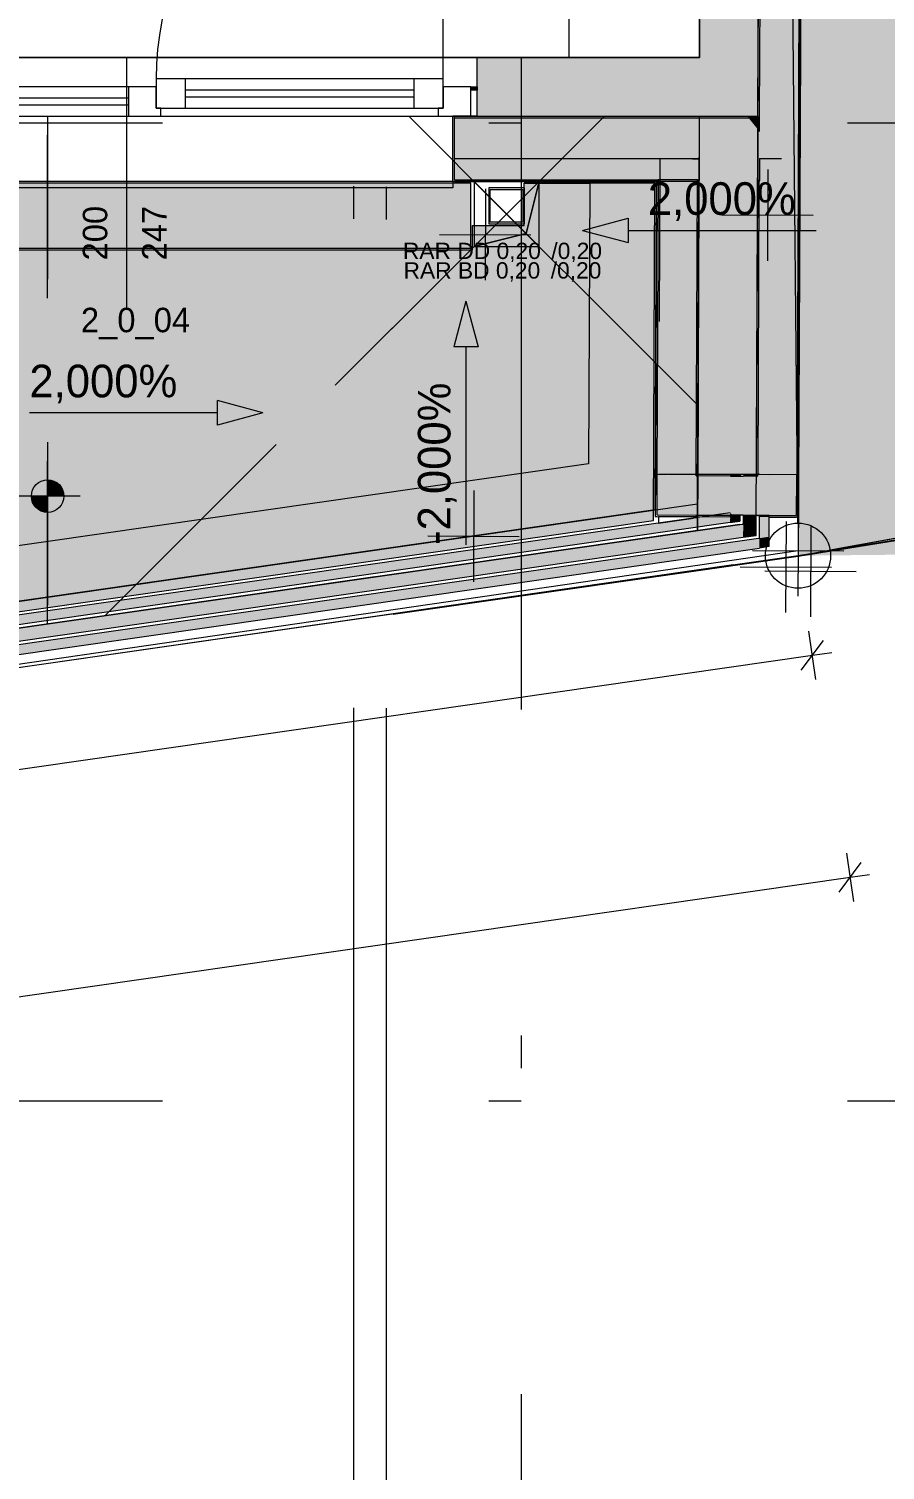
# Model space of a CAD drawing. Header units: metres. Extents: x -3.9 to 83, y -38 to 6.2.
# Drawn here: x 16.49 to 19.116, y -34.134 to -29.712 of the extents above; entities that cross this region are included whole.
import ezdxf

# ---------------------------------------------------------------- set-up
doc = ezdxf.new("R2010")
doc.units = ezdxf.units.M
doc.header["$MEASUREMENT"] = 0
for name, pattern in [('Achse', [0.004, 0.002, -0.001, 0, -0.001]), ('Baufluchtlinie', [0.013, 0.008, -0.005]), ('Grenzlinie', [0.008, 0.003, -0.005]), ('GRUNDGRENZE nicht verm', [0.03, 0.02, -0.01]), ('PUNKT', [1, 0, -1]), ('Schnittlinie', [0.006, 0.003, -0.0015, 0, -0.0015]), ('Untersicht', [0.001, 0.0005, -0.0005])]:
    doc.linetypes.add(name, pattern=pattern)
for name, color, linetype in [('0._EG PP_2_000 Achsraster', 7, 'Continuous'), ('0._EG PP_2_110 Wand Aussen', 7, 'Continuous'), ('0._EG PP_2_210 Decke', 7, 'Continuous'), ('0._EG PP_2_220 Bodenaufbau', 7, 'Continuous'), ('0._EG PP_2_221 Bodenaufbau - Abdichtung', 7, 'Continuous'), ('0._EG PP_2_221 Bodenaufbau - Terrassenbelag', 7, 'Continuous'), ('0._EG PP_2_270 Deckendurchbruchsymbol', 7, 'Continuous'), ('0._EG PP_2_450 Absturzsicherung', 7, 'Continuous'), ('0._EG PP_2_510 Möblierung', 7, 'Continuous'), ('0._EG PP_2_611 Entwässerung', 7, 'Continuous'), ('0._EG PP_2_725 Nachbarbebauung', 7, 'Continuous'), ('0._EG PP_2_815 Raumbegrenzung', 7, 'Continuous'), ('0._EG PP_2_851 Marker Schnitt', 7, 'Continuous'), ('0._EG PP_2_950 Polierplan Bemaßung', 7, 'Continuous'), ('0._EG PP_2_Bauwerke_Gebäude - Haus Signatur.verm', 7, 'Continuous'), ('0._EG PP_2_Bauwerke_Gebäude - Haus.verm', 7, 'Continuous'), ('0._EG PP_2_Bauwerke_Stützmauer.verm', 7, 'Continuous'), ('0._EG PP_2_Gelände_Geländepunkt.verm', 7, 'Continuous'), ('0._EG PP_2_Kataster Grenzen_Grundstücksgrenze.verm', 7, 'Continuous'), ('0._EG PP_2_Neubau_840 Baulinien', 7, 'Continuous')]:
    doc.layers.add(name, color=color, linetype=linetype)
doc.styles.add('ERSTELLTER_STIL_1', font='arial.ttf')
doc.styles.add('ERSTELLTER_STIL_2', font='')
doc.styles.get('ERSTELLTER_STIL_2').set_extended_font_data('Eurostile')
doc.linetypes.add('Grenze Grundstück', pattern='A,0,[1,415_260415_PP_VA_1_3 0 EG1.Shx,S=0.00031746,R=0,X=0,Y=0],-0.04,0', length=0.04)

msp = doc.modelspace()

# ---------------------------------------------------------------- hatches: boundary and pattern name
at = {"layer": '0._EG PP_2_110 Wand Aussen', "linetype": 'Continuous', "lineweight": 13, "true_color": 0xff6400}
for points in [[(18.85, -30.1739), (18.888, -21.3011), (18.7673, -21.4482), (18.7306, -30.0268)], [(17.845, -29.89), (17.845, -29.9), (17.865, -29.9), (17.865, -29.89)], [(18.5458, -29.985), (17.795, -29.985), (17.795, -30.11), (18.5452, -30.11)], [(18.6967, -29.985), (18.7256, -30.0206), (18.7258, -29.985)], [(18.7258, -29.985), (18.7256, -30.0206), (18.7306, -30.0268), (18.7308, -29.985)], [(18.7302, -30.11), (18.7981, -30.11), (18.7306, -30.0268)], [(18.5452, -30.11), (17.795, -30.11), (17.795, -30.175), (18.545, -30.175)], [(18.85, -30.1739), (18.7981, -30.11), (18.7302, -30.11), (18.73, -30.175), (18.85, -30.175)], [(18.4199, -30.18), (18.4161, -31.0781), (18.5361, -31.0787), (18.5399, -30.18)], [(18.54, -30.175), (18.42, -30.175), (18.4199, -30.18), (18.5399, -30.18)], [(18.8461, -31.08), (18.8499, -30.18), (18.7299, -30.18), (18.7261, -31.0795)], [(18.85, -30.175), (18.73, -30.175), (18.7299, -30.18), (18.8499, -30.18)], [(18.85, -30.175), (18.8509, -30.175), (18.85, -30.1739)], [(18.4156, -31.2029), (18.5361, -31.0836), (18.4161, -31.083), (18.4155, -31.2029)], [(18.5361, -31.0835), (18.4155, -31.203), (18.5355, -31.2035)], [(18.5361, -31.0835), (18.5361, -31.0787), (18.4161, -31.0781), (18.4161, -31.083)], [(18.7248, -31.0844), (18.5361, -31.0835), (18.5355, -31.2035), (18.7242, -31.2044)], [(18.8448, -31.085), (18.8448, -31.08), (18.7248, -31.0794), (18.7248, -31.0844)], [(18.7242, -31.2044), (18.8442, -31.205), (18.7248, -31.0844)], [(18.7248, -31.0844), (18.8442, -31.205), (18.8448, -31.085)]]:
    msp.add_hatch(color=30, dxfattribs=at).paths.add_polyline_path(points)
at = {"layer": '0._EG PP_2_110 Wand Aussen', "linetype": 'Continuous', "lineweight": 0, "true_color": 0x373737}
for points in [[(18.7621, -21.495), (18.7258, -29.98), (18.7308, -29.98), (18.7671, -21.495)], [(17.795, -29.985), (18.5458, -29.985), (18.5458, -29.98), (17.795, -29.98)], [(18.5458, -29.985), (18.6967, -29.985), (18.6926, -29.98), (18.5458, -29.98)], [(18.6926, -29.98), (18.6967, -29.985), (18.7258, -29.985), (18.7258, -29.98)], [(18.7306, -30.0268), (18.7256, -30.0206), (18.7252, -30.11), (18.7302, -30.11)], [(18.7258, -29.98), (18.7258, -29.985), (18.7308, -29.985), (18.7308, -29.98)], [(18.7302, -30.11), (18.7252, -30.11), (18.725, -30.175), (18.73, -30.175)], [(18.5411, -31.0787), (18.5449, -30.18), (18.5399, -30.18), (18.5361, -31.0787)], [(18.7261, -31.0795), (18.7299, -30.18), (18.7249, -30.18), (18.7211, -31.0794)], [(18.73, -30.175), (18.725, -30.175), (18.7249, -30.18), (18.7299, -30.18)], [(18.5411, -31.0786), (18.5361, -31.0835), (18.5411, -31.0836)], [(18.5361, -31.0835), (18.5411, -31.0787), (18.5361, -31.0787)], [(18.6411, -31.079), (18.5411, -31.0786), (18.5411, -31.0836), (18.6411, -31.084)], [(18.7198, -31.0794), (18.6811, -31.0792), (18.6811, -31.0842), (18.7198, -31.0844)], [(18.7198, -31.0844), (18.7248, -31.0844), (18.7198, -31.0794)], [(18.7248, -31.0794), (18.7198, -31.0794), (18.7248, -31.0844)]]:
    msp.add_hatch(color=250, dxfattribs=at).paths.add_polyline_path(points)
at = {"layer": '0._EG PP_2_110 Wand Aussen', "linetype": 'Continuous', "lineweight": 13, "true_color": 0x3f7f02}
for points in [[(18.5814, -21.675), (18.5466, -29.8), (18.7266, -29.8), (18.7614, -21.675)], [(17.865, -29.89), (17.865, -29.98), (18.5458, -29.98), (18.5466, -29.8), (17.865, -29.8)], [(18.5466, -29.8), (18.5458, -29.98), (18.6926, -29.98)], [(18.5466, -29.8), (18.6926, -29.98), (18.7258, -29.98), (18.7266, -29.8)], [(18.7256, -30.0206), (18.6967, -29.985), (18.5458, -29.985), (18.5452, -30.11), (18.7252, -30.11)], [(18.7252, -30.11), (18.5452, -30.11), (18.545, -30.175), (18.725, -30.175)], [(18.7211, -31.0794), (18.7249, -30.18), (18.5449, -30.18), (18.5411, -31.0787)], [(18.725, -30.175), (18.545, -30.175), (18.5449, -30.18), (18.7249, -30.18)]]:
    msp.add_hatch(color=76, dxfattribs=at).paths.add_polyline_path(points)
at = {"layer": '0._EG PP_2_220 Bodenaufbau', "linetype": 'Continuous', "lineweight": 0, "true_color": 0x000000}
msp.add_hatch(color=18, dxfattribs=at).paths.add_polyline_path([(9.67, -32.4759), (18.4055, -31.22), (18.4099, -30.185), (18.2099, -30.185), (18.2062, -31.0466), (9.87, -32.2451), (9.87, -31.215), (9.67, -31.215)])
at = {"layer": '0._EG PP_2_221 Bodenaufbau - Terrassenbelag', "linetype": 'Continuous', "lineweight": 0, "true_color": 0x111111}
msp.add_hatch(color=250, dxfattribs=at).paths.add_polyline_path([(9.8, -31.215), (9.87, -31.215), (9.87, -32.2451), (18.2062, -31.0466), (18.2099, -30.185), (18.0091, -30.185), (18.0091, -30.315), (17.85, -30.315), (17.85, -30.39), (15.59, -30.39), (15.59, -30.185), (15.345, -30.185), (15.345, -30.595), (14.935, -30.595), (14.935, -30.185), (14.665, -30.185), (14.665, -30.39), (12.755, -30.39), (12.755, -30.185), (12.52, -30.185), (12.52, -31.08), (12.535, -31.08), (12.535, -31.495), (12.125, -31.495), (12.125, -31.085), (11.99, -31.085), (11.99, -31.29), (10.08, -31.29), (10.08, -31.085), (9.8, -31.085)])
at = {"layer": '0._EG PP_2_270 Deckendurchbruchsymbol', "linetype": 'Continuous', "lineweight": 0, "true_color": 0x000000}
msp.add_hatch(color=18, dxfattribs=at).paths.add_polyline_path([(17.855, -30.38), (18.055, -30.38), (18.055, -30.18), (18.0146, -30.3396)])
at = {"layer": '0._EG PP_2_450 Absturzsicherung', "linetype": 'Continuous', "lineweight": 13, "true_color": 0xff6400}
for points in [[(18.6711, -31.0792), (18.6411, -31.079), (18.6411, -31.084), (18.6711, -31.0842)], [(18.6406, -31.1963), (9.665, -32.486), (9.665, -32.5164), (18.6404, -31.2267)], [(18.6404, -31.2267), (18.6705, -31.2223), (18.6406, -31.1963)], [(18.6406, -31.1963), (18.6405, -31.209), (18.6552, -31.2091)], [(18.6705, -31.2042), (18.6405, -31.204), (18.6405, -31.209), (18.6705, -31.2092)], [(18.6552, -31.2091), (18.6705, -31.2223), (18.6705, -31.2092)], [(18.7603, -31.2701), (18.7605, -31.2096), (18.7305, -31.2094), (18.7302, -31.2744)], [(18.7605, -31.2046), (18.7305, -31.2044), (18.7305, -31.2094), (18.7605, -31.2096)], [(18.7302, -31.2744), (9.665, -32.577), (9.665, -32.6073), (18.7301, -31.3047)], [(18.7302, -31.2744), (18.7301, -31.3047), (18.7601, -31.3004)], [(18.7302, -31.2744), (18.7601, -31.3004), (18.7603, -31.2701)]]:
    msp.add_hatch(color=30, dxfattribs=at).paths.add_polyline_path(points)
at = {"layer": '0._EG PP_2_450 Absturzsicherung', "linetype": 'Continuous', "lineweight": 13, "true_color": 0xb85600}
for points in [[(18.7205, -31.2253), (18.7205, -31.2094), (18.6805, -31.2092), (18.6804, -31.231)], [(18.7205, -31.2044), (18.6805, -31.2042), (18.6805, -31.2092), (18.7205, -31.2094)], [(18.6804, -31.231), (9.665, -32.5265), (9.665, -32.5669), (18.6803, -31.2714)], [(18.6803, -31.2714), (18.7203, -31.2657), (18.6804, -31.231)], [(18.6804, -31.231), (18.7203, -31.2657), (18.7205, -31.2253)]]:
    msp.add_hatch(color=32, dxfattribs=at).paths.add_polyline_path(points)
at = {"layer": '0._EG PP_2_611 Entwässerung', "linetype": 'Continuous', "lineweight": 13, "true_color": 0x89cdad}
msp.add_hatch(color=123, dxfattribs=at).paths.add_polyline_path([(15.595, -30.385), (17.845, -30.385), (17.845, -30.185), (15.595, -30.185)])
at = {"layer": '0._EG PP_2_725 Nachbarbebauung', "linetype": 'Continuous', "lineweight": 0, "true_color": 0x1f1f1f}
msp.add_hatch(color=250, dxfattribs=at).paths.add_polyline_path([(18.9035, -19.5703), (18.8486, -31.3281), (22.8486, -30.6006), (22.8486, -17.2095), (18.9154, -17.7942)])
at = {"layer": '0._EG PP_2_950 Polierplan Bemaßung', "linetype": 'Continuous', "lineweight": 13, "true_color": 0x6c6cff}
for points in [[(18.188, -30.3301), (18.3279, -30.3676), (18.3279, -30.2926)], [(17.8304, -30.5478), (17.7929, -30.6878), (17.8679, -30.6878)], [(17.2079, -30.8899), (17.068, -30.8524), (17.068, -30.9274)], [(16.5475, -31.1453), (16.5975, -31.1453), (16.5937, -31.1261), (16.5829, -31.1099), (16.5667, -31.0991), (16.5475, -31.0953)], [(16.5475, -31.1453), (16.4975, -31.1453), (16.5013, -31.1644), (16.5122, -31.1806), (16.5284, -31.1914), (16.5475, -31.1953)]]:
    msp.add_hatch(color=171, dxfattribs=at).paths.add_polyline_path(points)
at = {"layer": '0._EG PP_2_Bauwerke_Gebäude - Haus Signatur.verm', "linetype": 'Continuous', "lineweight": 13}
msp.add_hatch(color=254, dxfattribs=at).paths.add_polyline_path([(18.8488, -31.3281), (19.2488, -31.3242), (19.1968, -25.8946), (19.2346, -25.8918), (19.3001, -19.9042), (21.9972, -19.407), (21.9247, -19.0136), (18.9037, -19.5705), (18.8387, -25.5199), (18.7932, -25.5233)])

# ---------------------------------------------------------------- linework, layer by layer
at = {"layer": '0._EG PP_2_000 Achsraster', "color": 5, "linetype": 'Achse', "lineweight": 0, "ltscale": 1000}
for p, q in [((18, 3), (18, -36)), ((-1.5, -30), (21, -30)), ((-1.5, -33), (21, -33))]:
    msp.add_line(p, q, dxfattribs=at)
at = {"layer": '0._EG PP_2_110 Wand Aussen', "color": 7, "linetype": 'Continuous', "lineweight": 13, "ltscale": 1000}
for p, q in [((18.85, -30.1739), (18.888, -21.3011)), ((18.7308, -29.98), (18.7671, -21.495)), ((17.865, -29.8), (15.715, -29.8)), ((16.79, -30.5691), (16.79, -29.8)), ((16.795, -29.89), (15.835, -29.89)), ((16.845, -29.89), (16.795, -29.89)), ((16.795, -29.89), (16.795, -29.98)), ((16.88, -29.89), (16.845, -29.89)), ((16.97, -29.865), (16.88, -29.865)), ((16.88, -29.865), (16.88, -29.955)), ((16.88, -29.955), (16.88, -29.89)), ((17.67, -29.865), (16.97, -29.865)), ((16.97, -29.955), (16.97, -29.865)), ((17.76, -29.865), (17.67, -29.865)), ((17.67, -29.865), (17.67, -29.955)), ((17.76, -29.955), (17.76, -29.865)), ((17.845, -29.89), (17.76, -29.89)), ((17.76, -29.89), (17.76, -29.955)), ((17.845, -29.98), (17.845, -29.89)), ((16.795, -29.925), (15.835, -29.925)), ((17.67, -29.9), (16.97, -29.9)), ((16.97, -29.92), (17.67, -29.92)), ((15.835, -29.945), (16.795, -29.945)), ((16.895, -29.955), (16.88, -29.955)), ((16.88, -29.955), (16.97, -29.955)), ((16.895, -29.98), (16.895, -29.955)), ((16.97, -29.955), (17.67, -29.955)), ((17.67, -29.955), (17.76, -29.955)), ((17.76, -29.955), (17.745, -29.955)), ((17.745, -29.955), (17.745, -29.98)), ((15.835, -29.98), (16.795, -29.98)), ((16.795, -29.98), (16.845, -29.98)), ((16.845, -29.98), (16.895, -29.98)), ((16.895, -29.98), (17.745, -29.98)), ((17.745, -29.98), (17.845, -29.98)), ((17.79, -29.985), (17.79, -29.98)), ((17.795, -29.98), (17.79, -29.98)), ((17.795, -29.98), (17.79, -29.98)), ((17.795, -29.98), (17.79, -29.98)), ((17.79, -29.985), (17.79, -29.98)), ((17.79, -30.11), (17.79, -29.985)), ((17.79, -30.11), (17.79, -29.985)), ((17.795, -30.175), (17.795, -29.98)), ((17.795, -29.985), (18.5458, -29.985)), ((18.5458, -29.985), (18.6967, -29.985)), ((18.6967, -29.985), (18.7258, -29.985)), ((18.7258, -29.985), (18.7308, -29.985)), ((18.7258, -29.985), (18.7308, -29.985)), ((18.7306, -30.0268), (18.7308, -29.985)), ((18.7306, -30.0268), (18.7308, -29.985)), ((18.7308, -29.985), (18.7308, -29.98)), ((17.79, -30.175), (17.79, -30.11)), ((17.79, -30.175), (17.79, -30.11)), ((18.7302, -30.11), (18.73, -30.175)), ((17.79, -30.18), (17.79, -30.175)), ((17.79, -30.18), (17.79, -30.175)), ((17.795, -30.18), (17.79, -30.18)), ((17.79, -30.18), (17.79, -30.2)), ((17.795, -30.175), (18.42, -30.175)), ((18.4199, -30.18), (18.4161, -31.0781)), ((18.42, -30.175), (18.4199, -30.18)), ((18.42, -30.175), (18.4199, -30.18)), ((18.54, -30.175), (18.42, -30.175)), ((18.54, -30.175), (18.42, -30.175)), ((18.5361, -31.0787), (18.5399, -30.18)), ((18.5399, -30.18), (18.54, -30.175)), ((18.5399, -30.18), (18.54, -30.175)), ((18.54, -30.175), (18.545, -30.175)), ((18.7261, -31.0795), (18.7299, -30.18)), ((18.73, -30.175), (18.7299, -30.18)), ((18.8461, -31.08), (18.8499, -30.18)), ((18.8499, -30.18), (18.85, -30.175)), ((18.8499, -30.18), (18.85, -30.175)), ((18.85, -30.175), (18.85, -30.1739)), ((18.85, -30.175), (18.85, -30.1739)), ((18.85, -30.175), (18.8509, -30.175)), ((17.79, -30.2), (15.79, -30.2)), ((18.4161, -31.083), (18.4155, -31.2029)), ((18.4161, -31.0781), (18.4161, -31.083)), ((18.5362, -31.0835), (18.5361, -31.0787)), ((18.5361, -31.0835), (18.5411, -31.0836)), ((18.5361, -31.0835), (18.5362, -31.0835)), ((18.5361, -31.0835), (18.5362, -31.0835)), ((18.5361, -31.0835), (18.5411, -31.0836)), ((18.6411, -31.084), (18.5411, -31.0836)), ((18.6411, -31.084), (18.6711, -31.0842)), ((18.6411, -31.084), (18.6711, -31.0842)), ((18.6711, -31.0842), (18.6811, -31.0842)), ((18.6711, -31.0842), (18.6811, -31.0842)), ((18.7198, -31.0844), (18.6811, -31.0842)), ((18.7248, -31.0794), (18.7248, -31.0844)), ((18.8448, -31.085), (18.8448, -31.08)), ((18.7198, -31.0844), (18.7248, -31.0844)), ((18.7198, -31.0844), (18.7248, -31.0844)), ((18.8442, -31.205), (18.8448, -31.085)), ((18.4155, -31.2029), (18.4156, -31.2029)), ((18.4155, -31.2029), (18.4156, -31.2029)), ((18.4155, -31.203), (18.5355, -31.2035)), ((18.4155, -31.203), (18.5355, -31.2035)), ((18.5355, -31.2035), (18.6405, -31.204)), ((18.6705, -31.2042), (18.6405, -31.204)), ((18.6705, -31.2042), (18.6405, -31.204)), ((18.6805, -31.2042), (18.6705, -31.2042)), ((18.6805, -31.2042), (18.6705, -31.2042)), ((18.7205, -31.2044), (18.6805, -31.2042)), ((18.7205, -31.2044), (18.6805, -31.2042)), ((18.7305, -31.2044), (18.7205, -31.2044)), ((18.7305, -31.2044), (18.7205, -31.2044)), ((18.7242, -31.2044), (18.8442, -31.205)), ((18.7242, -31.2044), (18.8442, -31.205)), ((18.7605, -31.2046), (18.7305, -31.2044)), ((18.7605, -31.2046), (18.7305, -31.2044))]:
    msp.add_line(p, q, dxfattribs=at)
at = {"layer": '0._EG PP_2_110 Wand Aussen', "color": 7, "linetype": 'Continuous', "lineweight": 18, "ltscale": 1000}
for p, q in [((18.7266, -29.8), (18.7614, -21.675)), ((17.865, -29.89), (17.865, -29.8)), ((17.865, -29.89), (17.865, -29.8)), ((18.7258, -29.98), (18.7266, -29.8)), ((17.865, -29.98), (17.865, -29.89)), ((17.865, -29.98), (17.865, -29.89)), ((17.865, -29.98), (17.865, -29.89)), ((17.865, -29.98), (17.795, -29.98)), ((17.865, -29.98), (17.795, -29.98)), ((17.865, -29.98), (17.795, -29.98)), ((17.865, -29.98), (18.5458, -29.98)), ((18.5458, -29.985), (18.5452, -30.11)), ((18.5458, -29.985), (18.5452, -30.11)), ((18.5458, -29.98), (18.6926, -29.98)), ((18.6926, -29.98), (18.7258, -29.98)), ((18.6926, -29.98), (18.7258, -29.98)), ((18.7256, -30.0206), (18.7252, -30.11)), ((18.5452, -30.11), (18.545, -30.175)), ((18.5452, -30.11), (18.545, -30.175)), ((18.7252, -30.11), (18.725, -30.175)), ((18.545, -30.175), (18.5449, -30.18)), ((18.545, -30.175), (18.5449, -30.18)), ((18.7211, -31.0794), (18.7249, -30.18)), ((18.725, -30.175), (18.7249, -30.18)), ((18.6411, -31.079), (18.6411, -31.084)), ((18.6411, -31.079), (18.6411, -31.084)), ((18.6711, -31.0792), (18.6711, -31.0842)), ((18.6405, -31.204), (18.6405, -31.209)), ((18.6405, -31.204), (18.6405, -31.209)), ((18.6705, -31.2042), (18.6705, -31.2092)), ((18.6805, -31.2042), (18.6805, -31.2092)), ((18.7205, -31.2094), (18.7205, -31.2044)), ((18.7305, -31.2094), (18.7305, -31.2044)), ((18.7605, -31.2096), (18.7605, -31.2046)), ((18.7605, -31.2096), (18.7605, -31.2046))]:
    msp.add_line(p, q, dxfattribs=at)
at = {"layer": '0._EG PP_2_110 Wand Aussen', "color": 8, "linetype": 'Continuous', "lineweight": 0, "ltscale": 1000}
msp.add_line((17.76, -29.865), (17.76, -28.985), dxfattribs=at)
at = {"layer": '0._EG PP_2_110 Wand Aussen', "color": 1, "linetype": 'Baufluchtlinie', "lineweight": 0, "ltscale": 1000}
for p, q in [((17.795, -30.11), (18.5452, -30.11)), ((18.7302, -30.11), (18.7981, -30.11))]:
    msp.add_line(p, q, dxfattribs=at)
at = {"layer": '0._EG PP_2_110 Wand Aussen', "color": 8, "linetype": 'Continuous', "lineweight": 13, "ltscale": 1000}
for p, q in [((18.4211, -31.078), (18.5211, -31.0785)), ((18.5211, -31.0785), (18.5261, -31.0785)), ((18.5261, -31.0785), (18.5311, -31.0785)), ((18.5311, -31.0785), (18.5361, -31.0785)), ((18.5361, -31.0785), (18.5411, -31.0786)), ((18.5205, -31.2085), (18.4205, -31.208)), ((18.5255, -31.2085), (18.5205, -31.2085)), ((18.5305, -31.2085), (18.5255, -31.2085)), ((18.5355, -31.2085), (18.5305, -31.2085)), ((18.5405, -31.2086), (18.5355, -31.2085))]:
    msp.add_line(p, q, dxfattribs=at)
at = {"layer": '0._EG PP_2_110 Wand Aussen', "color": 7, "linetype": 'Continuous', "lineweight": 13, "ltscale": 1000, "flags": 128}
for points in [[(18.8549, -30.18), (18.893, -21.295)], [(17.795, -30.18), (18.4149, -30.18)], [(18.4149, -30.18), (18.4111, -31.0781)], [(18.5399, -30.18), (18.5449, -30.18)], [(18.5399, -30.18), (18.5449, -30.18)], [(18.8511, -31.08), (18.8549, -30.18)], [(18.4111, -31.0781), (18.4105, -31.2079)], [(18.4161, -31.0781), (18.5361, -31.0787)], [(18.4161, -31.0781), (18.5361, -31.0787)], [(18.7248, -31.0794), (18.7198, -31.0794)], [(18.7261, -31.0795), (18.7211, -31.0794)], [(18.8448, -31.08), (18.7248, -31.0794)], [(18.8461, -31.08), (18.7261, -31.0795)], [(18.8498, -31.08), (18.8448, -31.08)], [(18.8511, -31.08), (18.8461, -31.08)], [(18.8492, -31.21), (18.8498, -31.08)], [(18.4105, -31.2079), (18.4155, -31.208)], [(18.4155, -31.208), (18.6405, -31.209)], [(18.7605, -31.2096), (18.8442, -31.21)], [(18.8492, -31.21), (18.8442, -31.21)]]:
    msp.add_lwpolyline(points, dxfattribs=at)
at = {"layer": '0._EG PP_2_110 Wand Aussen', "color": 7, "linetype": 'Continuous', "lineweight": 18, "ltscale": 1000, "flags": 128}
for points in [[(18.5814, -21.675), (18.5466, -29.8)], [(18.5466, -29.8), (17.865, -29.8)], [(18.5449, -30.18), (18.5411, -31.0787)], [(18.5411, -31.0787), (18.5449, -30.18)], [(18.6411, -31.079), (18.5411, -31.0786)], [(18.7211, -31.0794), (18.5411, -31.0787)]]:
    msp.add_lwpolyline(points, dxfattribs=at)
at = {"layer": '0._EG PP_2_110 Wand Aussen', "color": 7, "linetype": 'Continuous', "lineweight": 13, "ltscale": 1000, "flags": 128}
msp.add_lwpolyline([(17.845, -29.89), (17.865, -29.89), (17.865, -29.9), (17.845, -29.9)], close=True, dxfattribs=at)
at = {"layer": '0._EG PP_2_110 Wand Aussen', "color": 8, "linetype": 'Untersicht', "lineweight": 13, "ltscale": 1000, "flags": 128}
for points in [[(18.4252, -30.11), (18.4211, -31.078)], [(18.4252, -30.11), (18.5252, -30.1105)], [(18.5252, -30.1105), (18.5302, -30.1105)], [(18.5302, -30.1105), (18.5352, -30.1105)], [(18.5352, -30.1105), (18.5402, -30.1105)], [(18.5402, -30.1105), (18.5452, -30.1106)], [(18.5411, -31.0786), (18.5452, -30.1106)], [(18.4205, -31.208), (18.4204, -31.228)], [(18.4204, -31.228), (18.5205, -31.2136)], [(18.5205, -31.2136), (18.5255, -31.2129)], [(18.5255, -31.2129), (18.5305, -31.2121)], [(18.5305, -31.2121), (18.5355, -31.2114)], [(18.5355, -31.2114), (18.5405, -31.2107)], [(18.5405, -31.2107), (18.5405, -31.2086)]]:
    msp.add_lwpolyline(points, dxfattribs=at)
at = {"layer": '0._EG PP_2_110 Wand Aussen', "color": 8, "linetype": 'Continuous', "lineweight": 0, "ltscale": 1000}
msp.add_arc((17.76, -29.865), 0.88, 90, 180, dxfattribs=at)
at = {"layer": '0._EG PP_2_110 Wand Aussen', "color": 7, "linetype": 'Continuous', "lineweight": 13, "ltscale": 1000}
msp.add_point((17.865, -29.8), dxfattribs=at)
at = {"layer": '0._EG PP_2_210 Decke', "color": 7, "linetype": 'Continuous', "lineweight": 13, "ltscale": 1000, "true_color": 0xf4f4f4, "flags": 128}
msp.add_lwpolyline([(5.305, -21.495), (0.1844, -21.495), (0.1967, -31.38), (9.535, -31.38), (9.535, -30.88), (12.385, -30.88), (12.385, -29.98), (18.7258, -29.98), (18.7621, -21.495), (12.465, -21.495), (12.465, -24.32), (13.0067, -24.32), (13.2326, -25.87), (9.875, -25.87), (7.875, -25.87), (7.875, -23.92), (5.305, -23.92)], close=True, dxfattribs=at)
at = {"layer": '0._EG PP_2_210 Decke', "color": 8, "linetype": 'Continuous', "lineweight": 13, "ltscale": 1000, "flags": 128}
msp.add_lwpolyline([(0.1962, -30.98), (0.1998, -33.8865), (18.7205, -31.2253), (18.7275, -29.58), (11.985, -29.58), (11.985, -30.48), (9.135, -30.48), (9.135, -30.98)], close=True, dxfattribs=at)
at = {"layer": '0._EG PP_2_220 Bodenaufbau', "color": 7, "linetype": 'Continuous', "lineweight": 13, "ltscale": 1000, "true_color": 0xf4f4f4, "flags": 128}
for points in [[(0.3646, -21.675), (0.3765, -31.2), (9.355, -31.2), (9.355, -30.7), (12.205, -30.7), (12.205, -29.8), (18.5466, -29.8), (18.5814, -21.675), (12.645, -21.675), (12.645, -24.1), (10.05, -24.1), (10.05, -25.6), (11.19, -25.6), (11.19, -26.05), (7.695, -26.05), (7.695, -24.1), (5.125, -24.1), (5.125, -21.675)], [(0.5091, -33.33), (0.1991, -33.3299), (0.1997, -33.8043), (18.4106, -31.1861), (18.4149, -30.18), (12.515, -30.18), (12.515, -31.08), (9.665, -31.08), (9.665, -31.58), (0.5066, -31.58)], [(0.5091, -33.33), (0.1991, -33.3299), (0.1997, -33.8057), (18.5407, -31.1689), (18.5449, -30.18), (12.515, -30.18), (12.515, -31.08), (9.665, -31.08), (9.665, -31.58), (0.5066, -31.58)], [(9.67, -32.4759), (18.4055, -31.22), (18.4099, -30.185), (18.2099, -30.185), (18.2062, -31.0466), (9.87, -32.2451), (9.87, -31.215), (9.67, -31.215)]]:
    msp.add_lwpolyline(points, close=True, dxfattribs=at)
at = {"layer": '0._EG PP_2_221 Bodenaufbau - Abdichtung', "color": 171, "linetype": 'Untersicht', "lineweight": 13, "ltscale": 1000, "true_color": 0x6c6cff, "flags": 128}
for points in [[(15.44, -29.98), (16.5475, -29.98)], [(16.5475, -29.98), (16.5475, -31.5377)], [(16.5475, -29.98), (17.655, -29.98)], [(16.5475, -31.5377), (16.5475, -29.98)], [(17.655, -29.98), (17.955, -30.28)], [(17.655, -29.98), (18.255, -29.98)], [(17.955, -30.28), (17.655, -29.98)], [(17.955, -30.28), (18.255, -29.98)], [(18.255, -29.98), (17.955, -30.28)], [(18.255, -29.98), (18.5458, -29.98)], [(18.5458, -29.98), (18.542, -30.867)], [(17.955, -30.28), (16.7225, -31.5125)], [(16.7225, -31.5125), (17.955, -30.28)], [(18.542, -30.867), (17.955, -30.28)], [(17.955, -30.28), (18.542, -30.867)], [(18.542, -30.867), (18.5403, -31.2511)], [(18.5404, -31.2511), (18.542, -30.867)], [(18.5403, -31.2511), (16.7225, -31.5125)], [(16.7225, -31.5125), (16.5475, -31.5377)], [(16.5475, -31.5377), (16.4165, -31.5565)]]:
    msp.add_lwpolyline(points, dxfattribs=at)
at = {"layer": '0._EG PP_2_221 Bodenaufbau - Terrassenbelag', "color": 7, "linetype": 'Continuous', "lineweight": 18, "ltscale": 1000, "flags": 128}
for points in [[(18.0091, -30.1848), (18.2099, -30.1848)], [(18.0091, -30.185), (18.2099, -30.185)], [(18.0091, -30.315), (18.0091, -30.185)], [(18.2099, -30.185), (18.2062, -31.0466)], [(17.85, -30.3148), (18.0091, -30.3148)], [(17.85, -30.315), (18.0091, -30.315)], [(17.85, -30.39), (17.85, -30.315)], [(15.59, -30.3898), (17.85, -30.3898)], [(15.59, -30.39), (17.85, -30.39)], [(18.2062, -31.0466), (9.87, -32.2451)]]:
    msp.add_lwpolyline(points, dxfattribs=at)
at = {"layer": '0._EG PP_2_270 Deckendurchbruchsymbol', "color": 7, "linetype": 'Untersicht', "lineweight": 13, "ltscale": 1000}
for p, q in [((17.855, -30.38), (18.055, -30.18)), ((17.855, -30.18), (18.055, -30.38))]:
    msp.add_line(p, q, dxfattribs=at)
at = {"layer": '0._EG PP_2_270 Deckendurchbruchsymbol', "color": 7, "linetype": 'Continuous', "lineweight": 13, "ltscale": 1000, "flags": 128}
for points in [[(18.0146, -30.3396), (18.055, -30.18), (17.855, -30.18), (17.855, -30.38)], [(17.855, -30.38), (18.055, -30.38), (18.055, -30.18), (18.0146, -30.3396)]]:
    msp.add_lwpolyline(points, close=True, dxfattribs=at)
at = {"layer": '0._EG PP_2_270 Deckendurchbruchsymbol', "color": 7, "linetype": 'Untersicht', "lineweight": 13, "ltscale": 1000, "flags": 128}
msp.add_lwpolyline([(18.055, -30.38), (18.055, -30.18), (17.855, -30.18), (17.855, -30.38)], close=True, dxfattribs=at)
at = {"layer": '0._EG PP_2_450 Absturzsicherung', "color": 7, "linetype": 'Continuous', "lineweight": 18, "ltscale": 1000}
for p, q in [((18.6705, -31.2092), (18.6705, -31.2223)), ((18.6805, -31.2092), (18.6804, -31.231)), ((18.7205, -31.2253), (18.7205, -31.2094)), ((18.7303, -31.2643), (18.7305, -31.2094)), ((18.6404, -31.2267), (9.665, -32.5164)), ((18.6704, -31.2325), (9.665, -32.5265)), ((18.6404, -31.2267), (18.6705, -31.2223)), ((18.6404, -31.2267), (18.6705, -31.2223)), ((18.6704, -31.2325), (18.6804, -31.231)), ((18.6704, -31.2325), (18.6804, -31.231)), ((18.7203, -31.2657), (18.7205, -31.2253)), ((9.665, -32.5669), (18.6803, -31.2714)), ((9.665, -32.577), (18.7202, -31.2758)), ((18.6803, -31.2714), (18.7203, -31.2657)), ((18.6803, -31.2714), (18.7203, -31.2657)), ((18.7202, -31.2758), (18.7302, -31.2744)), ((18.7202, -31.2758), (18.7302, -31.2744)), ((18.7302, -31.2744), (18.7303, -31.2643))]:
    msp.add_line(p, q, dxfattribs=at)
at = {"layer": '0._EG PP_2_450 Absturzsicherung', "color": 7, "linetype": 'Continuous', "lineweight": 18, "ltscale": 1000, "flags": 128}
for points in [[(18.6711, -31.0792), (18.6411, -31.0791)], [(18.6811, -31.0793), (18.6711, -31.0792)], [(18.7211, -31.0794), (18.6811, -31.0793)], [(18.7311, -31.0795), (18.7211, -31.0794)], [(18.7611, -31.0796), (18.7311, -31.0795)], [(18.6406, -31.1963), (9.665, -32.486)], [(18.7601, -31.3004), (18.7605, -31.2096)], [(9.665, -32.6073), (18.7301, -31.3047)], [(18.7601, -31.3004), (18.7301, -31.3047)]]:
    msp.add_lwpolyline(points, dxfattribs=at)
at = {"layer": '0._EG PP_2_510 Möblierung', "color": 8, "linetype": 'Continuous', "lineweight": 13, "ltscale": 1000, "true_color": 0x7e7f7f, "flags": 128}
msp.add_lwpolyline([(18.1465, -29.8), (18.1465, -27.3), (18.5465, -27.3), (18.5465, -29.8)], close=True, dxfattribs=at)
at = {"layer": '0._EG PP_2_611 Entwässerung', "color": 123, "linetype": 'Continuous', "lineweight": 13, "ltscale": 1000, "true_color": 0x89cdad, "flags": 128}
msp.add_lwpolyline([(15.595, -30.385), (17.845, -30.385), (17.845, -30.185), (15.595, -30.185)], close=True, dxfattribs=at)
at = {"layer": '0._EG PP_2_611 Entwässerung', "color": 171, "linetype": 'Continuous', "lineweight": 13, "ltscale": 1000, "true_color": 0x6c6cff, "flags": 128}
for points in [[(17.9, -30.31), (18.01, -30.31), (18.01, -30.2), (17.9, -30.2)], [(17.905, -30.205), (18.005, -30.205), (18.005, -30.305), (17.905, -30.305)]]:
    msp.add_lwpolyline(points, close=True, dxfattribs=at)
at = {"layer": '0._EG PP_2_725 Nachbarbebauung', "color": 8, "linetype": 'Continuous', "lineweight": 13, "ltscale": 1000, "flags": 128}
msp.add_lwpolyline([(22.8486, -17.2095), (18.9154, -17.7942), (18.9035, -19.5703), (18.8486, -31.3281), (22.8486, -30.6006)], dxfattribs=at)
at = {"layer": '0._EG PP_2_815 Raumbegrenzung', "color": 8, "linetype": 'PUNKT', "lineweight": 13, "ltscale": 1000, "flags": 128}
msp.add_lwpolyline([(0.507, -31.58), (0.5097, -33.8066), (18.4104, -31.2344), (18.4149, -30.18)], dxfattribs=at)
at = {"layer": '0._EG PP_2_851 Marker Schnitt', "color": 7, "linetype": 'Schnittlinie', "lineweight": 13, "ltscale": 1000}
for p, q in [((17.4851, 4.805), (17.4851, -35.645)), ((17.5851, 4.8037), (17.5851, -35.7384))]:
    msp.add_line(p, q, dxfattribs=at)
at = {"layer": '0._EG PP_2_950 Polierplan Bemaßung', "color": 171, "linetype": 'Continuous', "lineweight": 13, "ltscale": 1000, "true_color": 0x6c6cff}
for p, q in [((18.188, -30.3301), (18.3279, -30.2926)), ((18.188, -30.3301), (18.3279, -30.3676)), ((18.3279, -30.2926), (18.3279, -30.3676)), ((18.3279, -30.3301), (18.388, -30.3301)), ((18.388, -30.3301), (18.9042, -30.3301)), ((17.8304, -30.5478), (17.7929, -30.6878)), ((17.8304, -30.5478), (17.8679, -30.6878)), ((17.8679, -30.6878), (17.7929, -30.6878)), ((17.8304, -30.6878), (17.8304, -30.7478)), ((17.8304, -30.7478), (17.8304, -31.2952)), ((17.068, -30.9274), (17.068, -30.8524)), ((17.2079, -30.8899), (17.068, -30.8524)), ((17.0079, -30.8899), (16.4916, -30.8899)), ((17.068, -30.8899), (17.0079, -30.8899)), ((17.2079, -30.8899), (17.068, -30.9274)), ((16.5475, -31.0453), (16.5475, -31.2453)), ((16.6475, -31.1453), (16.4475, -31.1453))]:
    msp.add_line(p, q, dxfattribs=at)
at = {"layer": '0._EG PP_2_950 Polierplan Bemaßung', "color": 1, "linetype": 'Continuous', "lineweight": 13, "ltscale": 1000, "true_color": 0xfb0106}
for p, q in [((18.9033, -31.7079), (18.8819, -31.5594)), ((18.8587, -31.679), (18.9265, -31.5884)), ((0.1108, -34.3353), (18.8926, -31.6337)), ((18.8926, -31.6337), (18.952, -31.6251)), ((18.9748, -32.36), (19.0426, -32.2695)), ((19.0194, -32.389), (18.9981, -32.2405)), ((0.31, -35.0006), (19.0087, -32.3147)), ((19.0087, -32.3147), (19.0681, -32.3062))]:
    msp.add_line(p, q, dxfattribs=at)
at = {"layer": '0._EG PP_2_950 Polierplan Bemaßung', "color": 171, "linetype": 'Continuous', "lineweight": 13, "ltscale": 1000, "true_color": 0x6c6cff}
msp.add_circle((16.5475, -31.1453), 0.05, dxfattribs=at)
at = {"layer": '0._EG PP_2_Bauwerke_Gebäude - Haus.verm', "color": 9, "linetype": 'Continuous', "lineweight": 13, "ltscale": 1000}
for p, q in [((18.8477, -31.2281), (18.793, -25.5231)), ((18.849, -31.3128), (11.3247, -32.4105))]:
    msp.add_line(p, q, dxfattribs=at)
at = {"layer": '0._EG PP_2_Bauwerke_Stützmauer.verm', "color": 9, "linetype": 'Continuous', "lineweight": 13, "ltscale": 1000}
msp.add_line((18.849, -31.3128), (11.3247, -32.4105), dxfattribs=at)
at = {"layer": '0._EG PP_2_Gelände_Geländepunkt.verm', "color": 8, "linetype": 'Continuous', "lineweight": 0, "ltscale": 1000}
for p, q in [((18.7559, -30.1431), (18.7546, -30.4231)), ((17.8899, -30.2032), (17.8887, -30.4832)), ((18.6153, -30.2825), (18.8953, -30.2838)), ((17.7493, -30.3425), (18.0293, -30.3438)), ((17.8544, -31.1283), (17.8531, -31.4083)), ((18.8497, -31.1728), (18.8484, -31.4528)), ((18.8117, -31.2229), (18.8104, -31.5029)), ((18.8877, -31.2357), (18.8864, -31.5157)), ((17.7138, -31.2676), (17.9938, -31.2689)), ((18.709, -31.3122), (18.989, -31.3135)), ((18.671, -31.3623), (18.951, -31.3636)), ((18.7471, -31.3751), (19.0271, -31.3763))]:
    msp.add_line(p, q, dxfattribs=at)
at = {"layer": '0._EG PP_2_Kataster Grenzen_Grundstücksgrenze.verm', "color": 96, "linetype": 'Continuous', "lineweight": 13, "ltscale": 1000, "true_color": 0x007e00}
for p, q in [((18.8491, -31.2281), (18.903, -19.6703)), ((18.6507, -31.3565), (0.1655, -34.0127))]:
    msp.add_line(p, q, dxfattribs=at)
at = {"layer": '0._EG PP_2_Kataster Grenzen_Grundstücksgrenze.verm', "color": 96, "linetype": 'GRUNDGRENZE nicht verm', "lineweight": 13, "ltscale": 1000, "true_color": 0x007e00}
msp.add_line((18.947, -31.3102), (22.8486, -30.6006), dxfattribs=at)
at = {"layer": '0._EG PP_2_Kataster Grenzen_Grundstücksgrenze.verm', "color": 7, "linetype": 'Continuous', "lineweight": 13, "ltscale": 1000}
msp.add_circle((18.8486, -31.3281), 0.1, dxfattribs=at)
at = {"layer": '0._EG PP_2_Neubau_840 Baulinien', "color": 76, "linetype": 'Grenze Grundstück', "lineweight": 13, "ltscale": 1000, "true_color": 0x3f7f02, "flags": 128}
msp.add_lwpolyline([(0, -0.0002), (18.985, -0.0012), (18.958, -11.4452), (18.9035, -19.5703), (18.8486, -31.3281), (0.0665, -34.0269), (0.0564, -12.2031)], close=True, dxfattribs=at)
at = {"layer": '0._EG PP_2_Neubau_840 Baulinien', "color": 1, "linetype": 'Grenzlinie', "lineweight": 25, "ltscale": 1000, "true_color": 0xfb0106, "flags": 128}
msp.add_lwpolyline([(-2.7377, -37.8391), (0.1189, -37.4187), (0.0665, -34.0269), (18.8486, -31.3281), (22.8486, -30.6897)], dxfattribs=at)
msp.add_lwpolyline([(-2.7377, -37.8391), (0.1189, -37.4187), (0.0665, -34.0269), (18.8486, -31.3281), (22.8486, -30.6897)], dxfattribs=at)

# ---------------------------------------------------------------- texts
at = {"layer": '0._EG PP_2_110 Wand Aussen', "color": 7, "linetype": 'Continuous', "lineweight": 13, "char_height": 0.075, "attachment_point": 9, "rotation": 90, "style": 'ERSTELLTER_STIL_2'}
for s, insert in [('\\A1;{\\pqr;\\pt0;\\fEurostile|b0|i0|c0|p0;\\W1.000000;200}', (16.7314, -30.255)), ('\\A1;{\\pqr;\\pt0;\\fEurostile|b0|i0|c0|p0;\\W1.000000;247}', (16.9122, -30.255))]:
    msp.add_mtext(s, dxfattribs=dict(at, insert=insert))
at = {"layer": '0._EG PP_2_110 Wand Aussen', "color": 7, "linetype": 'Continuous', "lineweight": 13, "insert": (16.9843, -30.6643), "char_height": 0.075, "attachment_point": 9, "style": 'ERSTELLTER_STIL_2'}
msp.add_mtext('\\A1;{\\pqr;\\pt0;\\fEurostile|b0|i0|c0|p0;\\W1.000000;2_0_04}', dxfattribs=at)
at = {"layer": '0._EG PP_2_270 Deckendurchbruchsymbol', "color": 1, "linetype": 'Continuous', "lineweight": 0, "char_height": 0.05, "attachment_point": 8, "style": 'ERSTELLTER_STIL_1'}
for s, insert in [('\\A1;{\\pqc;\\pt0;\\fArial|b0|i0|c0|p0;\\W1.000000;RAR DD 0,20\\fArial|b0|i0|c0|p0;\\W1.000000;\\A1{\\H.66x;\\S^  ;}\\fArial|b0|i0|c0|p0;\\W1.000000; /0,20\\fArial|b0|i0|c0|p0;\\W1.000000;\\A1{\\H.66x;\\S^  ;}\\fArial|b0|i0|c0|p0;\\W1.000000;\\fArial|b0|i0|c0|p0;\\W1.000000;\\A1{\\H.66x;\\S^  ;}}', (17.955, -30.4326)), ('\\A1;{\\pqc;\\pt0;\\fArial|b0|i0|c0|p0;\\W1.000000;RAR BD 0,20\\fArial|b0|i0|c0|p0;\\W1.000000;\\A1{\\H.66x;\\S^  ;}\\fArial|b0|i0|c0|p0;\\W1.000000; /0,20\\fArial|b0|i0|c0|p0;\\W1.000000;\\A1{\\H.66x;\\S^  ;}\\fArial|b0|i0|c0|p0;\\W1.000000;\\fArial|b0|i0|c0|p0;\\W1.000000;\\A1{\\H.66x;\\S^  ;}}', (17.955, -30.4926))]:
    msp.add_mtext(s, dxfattribs=dict(at, insert=insert))
at = {"layer": '0._EG PP_2_950 Polierplan Bemaßung', "color": 171, "linetype": 'Continuous', "lineweight": 13, "true_color": 0x6c6cff, "insert": (18.388, -30.3011), "char_height": 0.1, "attachment_point": 7, "style": 'ERSTELLTER_STIL_2'}
msp.add_mtext('\\A1;{\\pql;\\fEurostile|b0|i0|c0|p0;\\W1.000000;2,000\\fEurostile|b0|i0|c0|p0;\\W1.000000;%}', dxfattribs=at)
at = {"layer": '0._EG PP_2_950 Polierplan Bemaßung', "color": 171, "linetype": 'Continuous', "lineweight": 13, "true_color": 0x6c6cff, "char_height": 0.1, "attachment_point": 7, "style": 'ERSTELLTER_STIL_2'}
for s, insert, rotation in [('\\A1;{\\pql;\\fEurostile|b0|i0|c0|p0;\\W1.000000;2,000\\fEurostile|b0|i0|c0|p0;\\W1.000000;%}', (16.4916, -30.8609), 359.9991), ('\\A1;{\\pql;\\fEurostile|b0|i0|c0|p0;\\W1.000000;-2,000\\fEurostile|b0|i0|c0|p0;\\W1.000000;%}', (17.8014, -31.2952), 90)]:
    msp.add_mtext(s, dxfattribs=dict(at, insert=insert, rotation=rotation))

doc.saveas('drawing.dxf')
